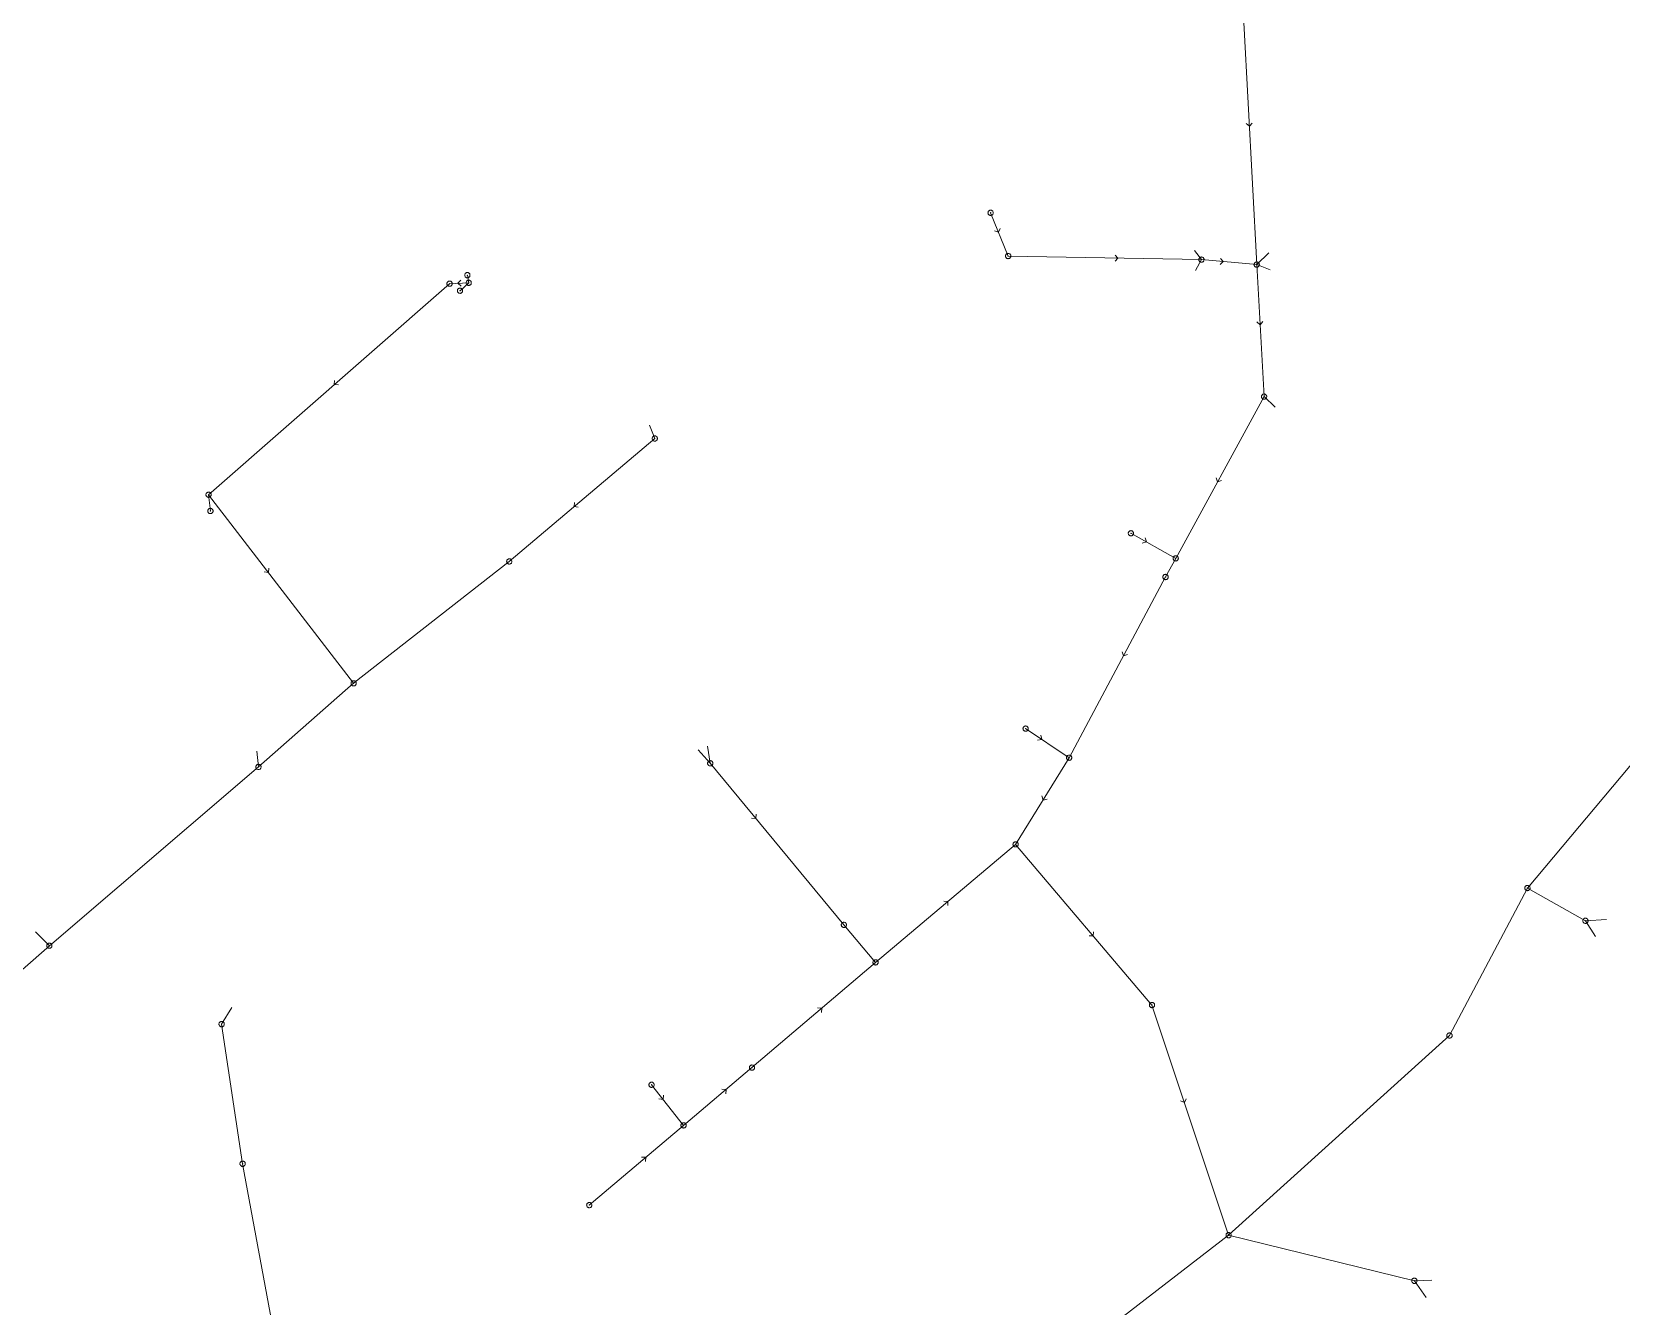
# Model space of a CAD drawing. Header units: metres. Extents: x 25504150 to 25508618, y 6694193 to 6702753.
# Drawn here: x 25504740.4 to 25505018.9, y 6696101.4 to 6696324.8 of the extents above; entities that cross this region are included whole.
import ezdxf

# ---------------------------------------------------------------- set-up
doc = ezdxf.new("R2010")
doc.units = ezdxf.units.M
for name, pattern in [('Sewer_node', [0]), ('Viemariputket', [0]), ('Viemarivarusteet', [0])]:
    doc.linetypes.add(name, pattern=pattern)
for name, color, linetype, lineweight in [('Sewer_node', 7, 'Sewer_node', 0), ('Viemariputket', 7, 'Viemariputket', 0), ('Viemarivarusteet', 7, 'Viemarivarusteet', 0)]:
    doc.layers.add(name, color=color, linetype=linetype, lineweight=lineweight)

msp = doc.modelspace()

# ---------------------------------------------------------------- linework, layer by layer
at = {"layer": 'Sewer_node', "color": 46, "linetype": 'Continuous', "true_color": 0x7f5f00, "flags": 128}
for points in [[(25504953.19, 6696308.74), (25504953.76, 6696308.25), (25504954.25, 6696308.81)], [(25504909.1, 6696289.92), (25504909.8, 6696289.65), (25504910.07, 6696290.34)], [(25504930.22, 6696284.6), (25504930.74, 6696285.14), (25504930.22, 6696285.66)], [(25504948.63, 6696284.03), (25504949.19, 6696284.52), (25504948.71, 6696285.08)], [(25504815.55, 6696281.29), (25504815.06, 6696280.72), (25504815.61, 6696280.23)], [(25504955.07, 6696273.94), (25504955.64, 6696273.45), (25504956.13, 6696274.01)], [(25504793.4, 6696263.7), (25504793.37, 6696262.95), (25504794.11, 6696262.91)], [(25504947.96, 6696246.63), (25504948.19, 6696245.91), (25504948.89, 6696246.13)], [(25504835.47, 6696242.3), (25504835.41, 6696241.56), (25504836.15, 6696241.49)], [(25504934.99, 6696235.16), (25504935.71, 6696235.38), (25504935.49, 6696236.09)], [(25504781.08, 6696230.11), (25504781.83, 6696230.04), (25504781.91, 6696230.77)], [(25504931.47, 6696216.12), (25504931.71, 6696215.41), (25504932.41, 6696215.64)], [(25504916.64, 6696200.6), (25504917.38, 6696200.77), (25504917.22, 6696201.49)], [(25504917.41, 6696190.86), (25504917.6, 6696190.13), (25504918.32, 6696190.31)], [(25504866.52, 6696186.96), (25504867.27, 6696186.9), (25504867.33, 6696187.64)], [(25504900.89, 6696171.62), (25504900.93, 6696172.37), (25504900.19, 6696172.42)], [(25504925.67, 6696166.35), (25504926.41, 6696166.31), (25504926.46, 6696167.05)], [(25504878.79, 6696152.91), (25504878.83, 6696153.65), (25504878.09, 6696153.7)], [(25504850.25, 6696137.73), (25504851, 6696137.66), (25504851.08, 6696138.4)], [(25504862.01, 6696138.65), (25504862.05, 6696139.4), (25504861.31, 6696139.45)], [(25504941.71, 6696137.42), (25504942.39, 6696137.1), (25504942.71, 6696137.77)], [(25504847.94, 6696126.75), (25504847.98, 6696127.5), (25504847.24, 6696127.55)]]:
    msp.add_lwpolyline(points, dxfattribs=at)
for points, elevation in [([(25504908.87, 6696293.07), (25504908.86, 6696293.14), (25504908.85, 6696293.21), (25504908.82, 6696293.28), (25504908.78, 6696293.34), (25504908.74, 6696293.4), (25504908.68, 6696293.44), (25504908.62, 6696293.48), (25504908.55, 6696293.51), (25504908.48, 6696293.52), (25504908.41, 6696293.53), (25504908.34, 6696293.52), (25504908.27, 6696293.51), (25504908.2, 6696293.48), (25504908.14, 6696293.44), (25504908.08, 6696293.4), (25504908.04, 6696293.34), (25504908, 6696293.28), (25504907.97, 6696293.21), (25504907.96, 6696293.14), (25504907.95, 6696293.07), (25504907.96, 6696293), (25504907.97, 6696292.93), (25504908, 6696292.86), (25504908.04, 6696292.8), (25504908.08, 6696292.74), (25504908.14, 6696292.7), (25504908.2, 6696292.66), (25504908.27, 6696292.63), (25504908.34, 6696292.62), (25504908.41, 6696292.61), (25504908.48, 6696292.62), (25504908.55, 6696292.63), (25504908.62, 6696292.66), (25504908.68, 6696292.7), (25504908.74, 6696292.74), (25504908.78, 6696292.8), (25504908.82, 6696292.86), (25504908.85, 6696292.93), (25504908.86, 6696293)], 43.43), ([(25504945.83, 6696284.87), (25504945.82, 6696284.94), (25504945.81, 6696285.01), (25504945.78, 6696285.08), (25504945.74, 6696285.14), (25504945.7, 6696285.2), (25504945.64, 6696285.24), (25504945.58, 6696285.28), (25504945.51, 6696285.31), (25504945.44, 6696285.32), (25504945.37, 6696285.33), (25504945.3, 6696285.32), (25504945.23, 6696285.31), (25504945.16, 6696285.28), (25504945.1, 6696285.24), (25504945.04, 6696285.2), (25504945, 6696285.14), (25504944.96, 6696285.08), (25504944.93, 6696285.01), (25504944.92, 6696284.94), (25504944.91, 6696284.87), (25504944.92, 6696284.8), (25504944.93, 6696284.73), (25504944.96, 6696284.66), (25504945, 6696284.6), (25504945.04, 6696284.54), (25504945.1, 6696284.5), (25504945.16, 6696284.46), (25504945.23, 6696284.43), (25504945.3, 6696284.42), (25504945.37, 6696284.41), (25504945.44, 6696284.42), (25504945.51, 6696284.43), (25504945.58, 6696284.46), (25504945.64, 6696284.5), (25504945.7, 6696284.54), (25504945.74, 6696284.6), (25504945.78, 6696284.66), (25504945.81, 6696284.73), (25504945.82, 6696284.8)], 39.41), ([(25504817.17, 6696282.14), (25504817.16, 6696282.21), (25504817.15, 6696282.28), (25504817.12, 6696282.35), (25504817.08, 6696282.41), (25504817.04, 6696282.47), (25504816.98, 6696282.51), (25504816.92, 6696282.55), (25504816.85, 6696282.58), (25504816.78, 6696282.59), (25504816.71, 6696282.6), (25504816.64, 6696282.59), (25504816.57, 6696282.58), (25504816.5, 6696282.55), (25504816.44, 6696282.51), (25504816.38, 6696282.47), (25504816.34, 6696282.41), (25504816.3, 6696282.35), (25504816.27, 6696282.28), (25504816.26, 6696282.21), (25504816.25, 6696282.14), (25504816.26, 6696282.07), (25504816.27, 6696282), (25504816.3, 6696281.93), (25504816.34, 6696281.87), (25504816.38, 6696281.81), (25504816.44, 6696281.77), (25504816.5, 6696281.73), (25504816.57, 6696281.7), (25504816.64, 6696281.69), (25504816.71, 6696281.68), (25504816.78, 6696281.69), (25504816.85, 6696281.7), (25504816.92, 6696281.73), (25504816.98, 6696281.77), (25504817.04, 6696281.81), (25504817.08, 6696281.87), (25504817.12, 6696281.93), (25504817.15, 6696282), (25504817.16, 6696282.07)], 49.12), ([(25504955.52, 6696284), (25504955.51, 6696284.07), (25504955.5, 6696284.14), (25504955.47, 6696284.21), (25504955.43, 6696284.27), (25504955.39, 6696284.33), (25504955.33, 6696284.37), (25504955.27, 6696284.41), (25504955.2, 6696284.44), (25504955.13, 6696284.45), (25504955.06, 6696284.46), (25504954.99, 6696284.45), (25504954.92, 6696284.44), (25504954.85, 6696284.41), (25504954.79, 6696284.37), (25504954.73, 6696284.33), (25504954.69, 6696284.27), (25504954.65, 6696284.21), (25504954.62, 6696284.14), (25504954.61, 6696284.07), (25504954.6, 6696284), (25504954.61, 6696283.93), (25504954.62, 6696283.86), (25504954.65, 6696283.79), (25504954.69, 6696283.73), (25504954.73, 6696283.67), (25504954.79, 6696283.63), (25504954.85, 6696283.59), (25504954.92, 6696283.56), (25504954.99, 6696283.55), (25504955.06, 6696283.54), (25504955.13, 6696283.55), (25504955.2, 6696283.56), (25504955.27, 6696283.59), (25504955.33, 6696283.63), (25504955.39, 6696283.67), (25504955.43, 6696283.73), (25504955.47, 6696283.79), (25504955.5, 6696283.86), (25504955.51, 6696283.93)], 39.25), ([(25504814.05, 6696280.65), (25504814.04, 6696280.72), (25504814.03, 6696280.79), (25504814, 6696280.86), (25504813.96, 6696280.92), (25504813.92, 6696280.98), (25504813.86, 6696281.02), (25504813.8, 6696281.06), (25504813.73, 6696281.09), (25504813.66, 6696281.1), (25504813.59, 6696281.11), (25504813.52, 6696281.1), (25504813.45, 6696281.09), (25504813.38, 6696281.06), (25504813.32, 6696281.02), (25504813.26, 6696280.98), (25504813.22, 6696280.92), (25504813.18, 6696280.86), (25504813.15, 6696280.79), (25504813.14, 6696280.72), (25504813.13, 6696280.65), (25504813.14, 6696280.58), (25504813.15, 6696280.51), (25504813.18, 6696280.44), (25504813.22, 6696280.38), (25504813.26, 6696280.32), (25504813.32, 6696280.28), (25504813.38, 6696280.24), (25504813.45, 6696280.21), (25504813.52, 6696280.2), (25504813.59, 6696280.19), (25504813.66, 6696280.2), (25504813.73, 6696280.21), (25504813.8, 6696280.24), (25504813.86, 6696280.28), (25504813.92, 6696280.32), (25504813.96, 6696280.38), (25504814, 6696280.44), (25504814.03, 6696280.51), (25504814.04, 6696280.58)], 49.19), ([(25504815.88, 6696279.41), (25504815.87, 6696279.48), (25504815.86, 6696279.55), (25504815.83, 6696279.62), (25504815.79, 6696279.68), (25504815.75, 6696279.74), (25504815.69, 6696279.78), (25504815.63, 6696279.82), (25504815.56, 6696279.85), (25504815.49, 6696279.86), (25504815.42, 6696279.87), (25504815.35, 6696279.86), (25504815.28, 6696279.85), (25504815.21, 6696279.82), (25504815.15, 6696279.78), (25504815.09, 6696279.74), (25504815.05, 6696279.68), (25504815.01, 6696279.62), (25504814.98, 6696279.55), (25504814.97, 6696279.48), (25504814.96, 6696279.41), (25504814.97, 6696279.34), (25504814.98, 6696279.27), (25504815.01, 6696279.2), (25504815.05, 6696279.14), (25504815.09, 6696279.08), (25504815.15, 6696279.04), (25504815.21, 6696279), (25504815.28, 6696278.97), (25504815.35, 6696278.96), (25504815.42, 6696278.95), (25504815.49, 6696278.96), (25504815.56, 6696278.97), (25504815.63, 6696279), (25504815.69, 6696279.04), (25504815.75, 6696279.08), (25504815.79, 6696279.14), (25504815.83, 6696279.2), (25504815.86, 6696279.27), (25504815.87, 6696279.34)], 49.22), ([(25504817.4, 6696280.8), (25504817.39, 6696280.87), (25504817.38, 6696280.94), (25504817.35, 6696281.01), (25504817.31, 6696281.07), (25504817.27, 6696281.13), (25504817.21, 6696281.17), (25504817.15, 6696281.21), (25504817.08, 6696281.24), (25504817.01, 6696281.25), (25504816.94, 6696281.26), (25504816.87, 6696281.25), (25504816.8, 6696281.24), (25504816.73, 6696281.21), (25504816.67, 6696281.17), (25504816.61, 6696281.13), (25504816.57, 6696281.07), (25504816.53, 6696281.01), (25504816.5, 6696280.94), (25504816.49, 6696280.87), (25504816.48, 6696280.8), (25504816.49, 6696280.73), (25504816.5, 6696280.66), (25504816.53, 6696280.59), (25504816.57, 6696280.53), (25504816.61, 6696280.47), (25504816.67, 6696280.43), (25504816.73, 6696280.39), (25504816.8, 6696280.36), (25504816.87, 6696280.35), (25504816.94, 6696280.34), (25504817.01, 6696280.35), (25504817.08, 6696280.36), (25504817.15, 6696280.39), (25504817.21, 6696280.43), (25504817.27, 6696280.47), (25504817.31, 6696280.53), (25504817.35, 6696280.59), (25504817.38, 6696280.66), (25504817.39, 6696280.73)], 49.06), ([(25504956.81, 6696260.86), (25504956.8, 6696260.93), (25504956.79, 6696261), (25504956.76, 6696261.07), (25504956.72, 6696261.13), (25504956.68, 6696261.19), (25504956.62, 6696261.23), (25504956.56, 6696261.27), (25504956.49, 6696261.3), (25504956.42, 6696261.31), (25504956.35, 6696261.32), (25504956.28, 6696261.31), (25504956.21, 6696261.3), (25504956.14, 6696261.27), (25504956.08, 6696261.23), (25504956.02, 6696261.19), (25504955.98, 6696261.13), (25504955.94, 6696261.07), (25504955.91, 6696261), (25504955.9, 6696260.93), (25504955.89, 6696260.86), (25504955.9, 6696260.79), (25504955.91, 6696260.72), (25504955.94, 6696260.65), (25504955.98, 6696260.59), (25504956.02, 6696260.53), (25504956.08, 6696260.49), (25504956.14, 6696260.45), (25504956.21, 6696260.42), (25504956.28, 6696260.41), (25504956.35, 6696260.4), (25504956.42, 6696260.41), (25504956.49, 6696260.42), (25504956.56, 6696260.45), (25504956.62, 6696260.49), (25504956.68, 6696260.53), (25504956.72, 6696260.59), (25504956.76, 6696260.65), (25504956.79, 6696260.72), (25504956.8, 6696260.79)], 39.26), ([(25504850.02, 6696253.51), (25504850.01, 6696253.58), (25504850, 6696253.65), (25504849.97, 6696253.72), (25504849.93, 6696253.78), (25504849.89, 6696253.84), (25504849.83, 6696253.88), (25504849.77, 6696253.92), (25504849.7, 6696253.95), (25504849.63, 6696253.96), (25504849.56, 6696253.97), (25504849.49, 6696253.96), (25504849.42, 6696253.95), (25504849.35, 6696253.92), (25504849.29, 6696253.88), (25504849.23, 6696253.84), (25504849.19, 6696253.78), (25504849.15, 6696253.72), (25504849.12, 6696253.65), (25504849.11, 6696253.58), (25504849.1, 6696253.51), (25504849.11, 6696253.44), (25504849.12, 6696253.37), (25504849.15, 6696253.3), (25504849.19, 6696253.24), (25504849.23, 6696253.18), (25504849.29, 6696253.14), (25504849.35, 6696253.1), (25504849.42, 6696253.07), (25504849.49, 6696253.06), (25504849.56, 6696253.05), (25504849.63, 6696253.06), (25504849.7, 6696253.07), (25504849.77, 6696253.1), (25504849.83, 6696253.14), (25504849.89, 6696253.18), (25504849.93, 6696253.24), (25504849.97, 6696253.3), (25504850, 6696253.37), (25504850.01, 6696253.44)], 46.48), ([(25504771.81, 6696243.65), (25504771.8, 6696243.72), (25504771.79, 6696243.79), (25504771.76, 6696243.86), (25504771.72, 6696243.92), (25504771.68, 6696243.98), (25504771.62, 6696244.02), (25504771.56, 6696244.06), (25504771.49, 6696244.09), (25504771.42, 6696244.1), (25504771.35, 6696244.11), (25504771.28, 6696244.1), (25504771.21, 6696244.09), (25504771.14, 6696244.06), (25504771.08, 6696244.02), (25504771.02, 6696243.98), (25504770.98, 6696243.92), (25504770.94, 6696243.86), (25504770.91, 6696243.79), (25504770.9, 6696243.72), (25504770.89, 6696243.65), (25504770.9, 6696243.58), (25504770.91, 6696243.51), (25504770.94, 6696243.44), (25504770.98, 6696243.38), (25504771.02, 6696243.32), (25504771.08, 6696243.28), (25504771.14, 6696243.24), (25504771.21, 6696243.21), (25504771.28, 6696243.2), (25504771.35, 6696243.19), (25504771.42, 6696243.2), (25504771.49, 6696243.21), (25504771.56, 6696243.24), (25504771.62, 6696243.28), (25504771.68, 6696243.32), (25504771.72, 6696243.38), (25504771.76, 6696243.44), (25504771.79, 6696243.51), (25504771.8, 6696243.58)], 48.03), ([(25504772.14, 6696240.8), (25504772.13, 6696240.87), (25504772.12, 6696240.94), (25504772.09, 6696241.01), (25504772.05, 6696241.07), (25504772.01, 6696241.13), (25504771.95, 6696241.17), (25504771.89, 6696241.21), (25504771.82, 6696241.24), (25504771.75, 6696241.25), (25504771.68, 6696241.26), (25504771.61, 6696241.25), (25504771.54, 6696241.24), (25504771.47, 6696241.21), (25504771.41, 6696241.17), (25504771.35, 6696241.13), (25504771.31, 6696241.07), (25504771.27, 6696241.01), (25504771.24, 6696240.94), (25504771.23, 6696240.87), (25504771.22, 6696240.8), (25504771.23, 6696240.73), (25504771.24, 6696240.66), (25504771.27, 6696240.59), (25504771.31, 6696240.53), (25504771.35, 6696240.47), (25504771.41, 6696240.43), (25504771.47, 6696240.39), (25504771.54, 6696240.36), (25504771.61, 6696240.35), (25504771.68, 6696240.34), (25504771.75, 6696240.35), (25504771.82, 6696240.36), (25504771.89, 6696240.39), (25504771.95, 6696240.43), (25504772.01, 6696240.47), (25504772.05, 6696240.53), (25504772.09, 6696240.59), (25504772.12, 6696240.66), (25504772.13, 6696240.73)], 48.06), ([(25504933.46, 6696236.9), (25504933.45, 6696236.97), (25504933.44, 6696237.04), (25504933.41, 6696237.11), (25504933.37, 6696237.17), (25504933.33, 6696237.23), (25504933.27, 6696237.27), (25504933.21, 6696237.31), (25504933.14, 6696237.34), (25504933.07, 6696237.35), (25504933, 6696237.36), (25504932.93, 6696237.35), (25504932.86, 6696237.34), (25504932.79, 6696237.31), (25504932.73, 6696237.27), (25504932.67, 6696237.23), (25504932.63, 6696237.17), (25504932.59, 6696237.11), (25504932.56, 6696237.04), (25504932.55, 6696236.97), (25504932.54, 6696236.9), (25504932.55, 6696236.83), (25504932.56, 6696236.76), (25504932.59, 6696236.69), (25504932.63, 6696236.63), (25504932.67, 6696236.57), (25504932.73, 6696236.53), (25504932.79, 6696236.49), (25504932.86, 6696236.46), (25504932.93, 6696236.45), (25504933, 6696236.44), (25504933.07, 6696236.45), (25504933.14, 6696236.46), (25504933.21, 6696236.49), (25504933.27, 6696236.53), (25504933.33, 6696236.57), (25504933.37, 6696236.63), (25504933.41, 6696236.69), (25504933.44, 6696236.76), (25504933.45, 6696236.83)], 39.22), ([(25504824.51, 6696231.95), (25504824.5, 6696232.02), (25504824.49, 6696232.09), (25504824.46, 6696232.16), (25504824.42, 6696232.22), (25504824.38, 6696232.28), (25504824.32, 6696232.32), (25504824.26, 6696232.36), (25504824.19, 6696232.39), (25504824.12, 6696232.4), (25504824.05, 6696232.41), (25504823.98, 6696232.4), (25504823.91, 6696232.39), (25504823.84, 6696232.36), (25504823.78, 6696232.32), (25504823.72, 6696232.28), (25504823.68, 6696232.22), (25504823.64, 6696232.16), (25504823.61, 6696232.09), (25504823.6, 6696232.02), (25504823.59, 6696231.95), (25504823.6, 6696231.88), (25504823.61, 6696231.81), (25504823.64, 6696231.74), (25504823.68, 6696231.68), (25504823.72, 6696231.62), (25504823.78, 6696231.58), (25504823.84, 6696231.54), (25504823.91, 6696231.51), (25504823.98, 6696231.5), (25504824.05, 6696231.49), (25504824.12, 6696231.5), (25504824.19, 6696231.51), (25504824.26, 6696231.54), (25504824.32, 6696231.58), (25504824.38, 6696231.62), (25504824.42, 6696231.68), (25504824.46, 6696231.74), (25504824.49, 6696231.81), (25504824.5, 6696231.88)], 46.5), ([(25504939.54, 6696229.23), (25504939.53, 6696229.3), (25504939.52, 6696229.38), (25504939.49, 6696229.44), (25504939.45, 6696229.51), (25504939.4, 6696229.56), (25504939.35, 6696229.61), (25504939.28, 6696229.65), (25504939.22, 6696229.68), (25504939.14, 6696229.69), (25504939.07, 6696229.7), (25504939, 6696229.69), (25504938.92, 6696229.68), (25504938.86, 6696229.65), (25504938.79, 6696229.61), (25504938.74, 6696229.56), (25504938.69, 6696229.51), (25504938.65, 6696229.44), (25504938.62, 6696229.38), (25504938.61, 6696229.3), (25504938.6, 6696229.23), (25504938.61, 6696229.16), (25504938.62, 6696229.08), (25504938.65, 6696229.02), (25504938.69, 6696228.95), (25504938.74, 6696228.9), (25504938.79, 6696228.85), (25504938.86, 6696228.81), (25504938.92, 6696228.78), (25504939, 6696228.77), (25504939.07, 6696228.76), (25504939.14, 6696228.77), (25504939.22, 6696228.78), (25504939.28, 6696228.81), (25504939.35, 6696228.85), (25504939.4, 6696228.9), (25504939.45, 6696228.95), (25504939.49, 6696229.02), (25504939.52, 6696229.08), (25504939.53, 6696229.16)], 38.93), ([(25504797.24, 6696210.59), (25504797.23, 6696210.66), (25504797.22, 6696210.73), (25504797.19, 6696210.8), (25504797.15, 6696210.86), (25504797.11, 6696210.92), (25504797.05, 6696210.96), (25504796.99, 6696211), (25504796.92, 6696211.03), (25504796.85, 6696211.04), (25504796.78, 6696211.05), (25504796.71, 6696211.04), (25504796.64, 6696211.03), (25504796.57, 6696211), (25504796.51, 6696210.96), (25504796.45, 6696210.92), (25504796.41, 6696210.86), (25504796.37, 6696210.8), (25504796.34, 6696210.73), (25504796.33, 6696210.66), (25504796.32, 6696210.59), (25504796.33, 6696210.52), (25504796.34, 6696210.45), (25504796.37, 6696210.38), (25504796.41, 6696210.32), (25504796.45, 6696210.26), (25504796.51, 6696210.22), (25504796.57, 6696210.18), (25504796.64, 6696210.15), (25504796.71, 6696210.14), (25504796.78, 6696210.13), (25504796.85, 6696210.14), (25504796.92, 6696210.15), (25504796.99, 6696210.18), (25504797.05, 6696210.22), (25504797.11, 6696210.26), (25504797.15, 6696210.32), (25504797.19, 6696210.38), (25504797.22, 6696210.45), (25504797.23, 6696210.52)], 46.34), ([(25504915.01, 6696202.66), (25504915, 6696202.73), (25504914.99, 6696202.8), (25504914.96, 6696202.87), (25504914.92, 6696202.93), (25504914.88, 6696202.99), (25504914.82, 6696203.03), (25504914.76, 6696203.07), (25504914.69, 6696203.1), (25504914.62, 6696203.11), (25504914.55, 6696203.12), (25504914.48, 6696203.11), (25504914.41, 6696203.1), (25504914.34, 6696203.07), (25504914.28, 6696203.03), (25504914.22, 6696202.99), (25504914.18, 6696202.93), (25504914.14, 6696202.87), (25504914.11, 6696202.8), (25504914.1, 6696202.73), (25504914.09, 6696202.66), (25504914.1, 6696202.59), (25504914.11, 6696202.52), (25504914.14, 6696202.45), (25504914.18, 6696202.39), (25504914.22, 6696202.33), (25504914.28, 6696202.29), (25504914.34, 6696202.25), (25504914.41, 6696202.22), (25504914.48, 6696202.21), (25504914.55, 6696202.2), (25504914.62, 6696202.21), (25504914.69, 6696202.22), (25504914.76, 6696202.25), (25504914.82, 6696202.29), (25504914.88, 6696202.33), (25504914.92, 6696202.39), (25504914.96, 6696202.45), (25504914.99, 6696202.52), (25504915, 6696202.59)], 39.33), ([(25504780.56, 6696195.94), (25504780.55, 6696196.01), (25504780.54, 6696196.08), (25504780.51, 6696196.15), (25504780.47, 6696196.21), (25504780.43, 6696196.27), (25504780.37, 6696196.31), (25504780.31, 6696196.35), (25504780.24, 6696196.38), (25504780.17, 6696196.39), (25504780.1, 6696196.4), (25504780.03, 6696196.39), (25504779.96, 6696196.38), (25504779.89, 6696196.35), (25504779.83, 6696196.31), (25504779.77, 6696196.27), (25504779.73, 6696196.21), (25504779.69, 6696196.15), (25504779.66, 6696196.08), (25504779.65, 6696196.01), (25504779.64, 6696195.94), (25504779.65, 6696195.87), (25504779.66, 6696195.8), (25504779.69, 6696195.73), (25504779.73, 6696195.67), (25504779.77, 6696195.61), (25504779.83, 6696195.57), (25504779.89, 6696195.53), (25504779.96, 6696195.5), (25504780.03, 6696195.49), (25504780.1, 6696195.48), (25504780.17, 6696195.49), (25504780.24, 6696195.5), (25504780.31, 6696195.53), (25504780.37, 6696195.57), (25504780.43, 6696195.61), (25504780.47, 6696195.67), (25504780.51, 6696195.73), (25504780.54, 6696195.8), (25504780.55, 6696195.87)], 45.93), ([(25504859.75, 6696196.57), (25504859.74, 6696196.64), (25504859.73, 6696196.72), (25504859.7, 6696196.78), (25504859.66, 6696196.85), (25504859.61, 6696196.9), (25504859.56, 6696196.95), (25504859.49, 6696196.99), (25504859.43, 6696197.02), (25504859.35, 6696197.03), (25504859.28, 6696197.04), (25504859.21, 6696197.03), (25504859.13, 6696197.02), (25504859.07, 6696196.99), (25504859, 6696196.95), (25504858.95, 6696196.9), (25504858.9, 6696196.85), (25504858.86, 6696196.78), (25504858.83, 6696196.72), (25504858.82, 6696196.64), (25504858.81, 6696196.57), (25504858.82, 6696196.5), (25504858.83, 6696196.42), (25504858.86, 6696196.36), (25504858.9, 6696196.29), (25504858.95, 6696196.24), (25504859, 6696196.19), (25504859.07, 6696196.15), (25504859.13, 6696196.12), (25504859.21, 6696196.11), (25504859.28, 6696196.1), (25504859.35, 6696196.11), (25504859.43, 6696196.12), (25504859.49, 6696196.15), (25504859.56, 6696196.19), (25504859.61, 6696196.24), (25504859.66, 6696196.29), (25504859.7, 6696196.36), (25504859.73, 6696196.42), (25504859.74, 6696196.5)], 41.83), ([(25504922.64, 6696197.55), (25504922.63, 6696197.62), (25504922.62, 6696197.69), (25504922.59, 6696197.76), (25504922.55, 6696197.82), (25504922.51, 6696197.88), (25504922.45, 6696197.92), (25504922.39, 6696197.96), (25504922.32, 6696197.99), (25504922.25, 6696198), (25504922.18, 6696198.01), (25504922.11, 6696198), (25504922.04, 6696197.99), (25504921.97, 6696197.96), (25504921.91, 6696197.92), (25504921.85, 6696197.88), (25504921.81, 6696197.82), (25504921.77, 6696197.76), (25504921.74, 6696197.69), (25504921.73, 6696197.62), (25504921.72, 6696197.55), (25504921.73, 6696197.48), (25504921.74, 6696197.41), (25504921.77, 6696197.34), (25504921.81, 6696197.28), (25504921.85, 6696197.22), (25504921.91, 6696197.18), (25504921.97, 6696197.14), (25504922.04, 6696197.11), (25504922.11, 6696197.1), (25504922.18, 6696197.09), (25504922.25, 6696197.1), (25504922.32, 6696197.11), (25504922.39, 6696197.14), (25504922.45, 6696197.18), (25504922.51, 6696197.22), (25504922.55, 6696197.28), (25504922.59, 6696197.34), (25504922.62, 6696197.41), (25504922.63, 6696197.48)], 39.09), ([(25504913.25, 6696182.36), (25504913.24, 6696182.43), (25504913.23, 6696182.5), (25504913.2, 6696182.57), (25504913.16, 6696182.63), (25504913.12, 6696182.69), (25504913.06, 6696182.73), (25504913, 6696182.77), (25504912.93, 6696182.8), (25504912.86, 6696182.81), (25504912.79, 6696182.82), (25504912.72, 6696182.81), (25504912.65, 6696182.8), (25504912.58, 6696182.77), (25504912.52, 6696182.73), (25504912.46, 6696182.69), (25504912.42, 6696182.63), (25504912.38, 6696182.57), (25504912.35, 6696182.5), (25504912.34, 6696182.43), (25504912.33, 6696182.36), (25504912.34, 6696182.29), (25504912.35, 6696182.22), (25504912.38, 6696182.15), (25504912.42, 6696182.09), (25504912.46, 6696182.03), (25504912.52, 6696181.99), (25504912.58, 6696181.95), (25504912.65, 6696181.92), (25504912.72, 6696181.91), (25504912.79, 6696181.9), (25504912.86, 6696181.91), (25504912.93, 6696181.92), (25504913, 6696181.95), (25504913.06, 6696181.99), (25504913.12, 6696182.03), (25504913.16, 6696182.09), (25504913.2, 6696182.15), (25504913.23, 6696182.22), (25504913.24, 6696182.29)], 38.96), ([(25505002.96, 6696174.7), (25505002.95, 6696174.77), (25505002.94, 6696174.84), (25505002.91, 6696174.91), (25505002.87, 6696174.97), (25505002.83, 6696175.03), (25505002.77, 6696175.07), (25505002.71, 6696175.11), (25505002.64, 6696175.14), (25505002.57, 6696175.15), (25505002.5, 6696175.16), (25505002.43, 6696175.15), (25505002.36, 6696175.14), (25505002.29, 6696175.11), (25505002.23, 6696175.07), (25505002.17, 6696175.03), (25505002.13, 6696174.97), (25505002.09, 6696174.91), (25505002.06, 6696174.84), (25505002.05, 6696174.77), (25505002.04, 6696174.7), (25505002.05, 6696174.63), (25505002.06, 6696174.56), (25505002.09, 6696174.49), (25505002.13, 6696174.43), (25505002.17, 6696174.37), (25505002.23, 6696174.33), (25505002.29, 6696174.29), (25505002.36, 6696174.26), (25505002.43, 6696174.25), (25505002.5, 6696174.24), (25505002.57, 6696174.25), (25505002.64, 6696174.26), (25505002.71, 6696174.29), (25505002.77, 6696174.33), (25505002.83, 6696174.37), (25505002.87, 6696174.43), (25505002.91, 6696174.49), (25505002.94, 6696174.56), (25505002.95, 6696174.63)], 38.53), ([(25504883.16, 6696168.25), (25504883.15, 6696168.32), (25504883.14, 6696168.39), (25504883.11, 6696168.46), (25504883.07, 6696168.52), (25504883.03, 6696168.58), (25504882.97, 6696168.62), (25504882.91, 6696168.66), (25504882.84, 6696168.69), (25504882.77, 6696168.7), (25504882.7, 6696168.71), (25504882.63, 6696168.7), (25504882.56, 6696168.69), (25504882.49, 6696168.66), (25504882.43, 6696168.62), (25504882.37, 6696168.58), (25504882.33, 6696168.52), (25504882.29, 6696168.46), (25504882.26, 6696168.39), (25504882.25, 6696168.32), (25504882.24, 6696168.25), (25504882.25, 6696168.18), (25504882.26, 6696168.11), (25504882.29, 6696168.04), (25504882.33, 6696167.98), (25504882.37, 6696167.92), (25504882.43, 6696167.88), (25504882.49, 6696167.84), (25504882.56, 6696167.81), (25504882.63, 6696167.8), (25504882.7, 6696167.79), (25504882.77, 6696167.8), (25504882.84, 6696167.81), (25504882.91, 6696167.84), (25504882.97, 6696167.88), (25504883.03, 6696167.92), (25504883.07, 6696167.98), (25504883.11, 6696168.04), (25504883.14, 6696168.11), (25504883.15, 6696168.18)], 39.23), ([(25505013.13, 6696168.96), (25505013.12, 6696169.03), (25505013.11, 6696169.1), (25505013.08, 6696169.17), (25505013.04, 6696169.23), (25505013, 6696169.29), (25505012.94, 6696169.33), (25505012.88, 6696169.37), (25505012.81, 6696169.4), (25505012.74, 6696169.41), (25505012.67, 6696169.42), (25505012.6, 6696169.41), (25505012.53, 6696169.4), (25505012.46, 6696169.37), (25505012.4, 6696169.33), (25505012.34, 6696169.29), (25505012.3, 6696169.23), (25505012.26, 6696169.17), (25505012.23, 6696169.1), (25505012.22, 6696169.03), (25505012.21, 6696168.96), (25505012.22, 6696168.89), (25505012.23, 6696168.82), (25505012.26, 6696168.75), (25505012.3, 6696168.69), (25505012.34, 6696168.63), (25505012.4, 6696168.59), (25505012.46, 6696168.55), (25505012.53, 6696168.52), (25505012.6, 6696168.51), (25505012.67, 6696168.5), (25505012.74, 6696168.51), (25505012.81, 6696168.52), (25505012.88, 6696168.55), (25505012.94, 6696168.59), (25505013, 6696168.63), (25505013.04, 6696168.69), (25505013.08, 6696168.75), (25505013.11, 6696168.82), (25505013.12, 6696168.89)], 39.09), ([(25504743.91, 6696164.6), (25504743.9, 6696164.67), (25504743.89, 6696164.74), (25504743.86, 6696164.81), (25504743.82, 6696164.87), (25504743.78, 6696164.93), (25504743.72, 6696164.97), (25504743.66, 6696165.01), (25504743.59, 6696165.04), (25504743.52, 6696165.05), (25504743.45, 6696165.06), (25504743.38, 6696165.05), (25504743.31, 6696165.04), (25504743.24, 6696165.01), (25504743.18, 6696164.97), (25504743.12, 6696164.93), (25504743.08, 6696164.87), (25504743.04, 6696164.81), (25504743.01, 6696164.74), (25504743, 6696164.67), (25504742.99, 6696164.6), (25504743, 6696164.53), (25504743.01, 6696164.46), (25504743.04, 6696164.39), (25504743.08, 6696164.33), (25504743.12, 6696164.27), (25504743.18, 6696164.23), (25504743.24, 6696164.19), (25504743.31, 6696164.16), (25504743.38, 6696164.15), (25504743.45, 6696164.14), (25504743.52, 6696164.15), (25504743.59, 6696164.16), (25504743.66, 6696164.19), (25504743.72, 6696164.23), (25504743.78, 6696164.27), (25504743.82, 6696164.33), (25504743.86, 6696164.39), (25504743.89, 6696164.46), (25504743.9, 6696164.53)], 43.19), ([(25504888.71, 6696161.67), (25504888.7, 6696161.74), (25504888.69, 6696161.81), (25504888.66, 6696161.88), (25504888.62, 6696161.94), (25504888.58, 6696162), (25504888.52, 6696162.04), (25504888.46, 6696162.08), (25504888.39, 6696162.11), (25504888.32, 6696162.12), (25504888.25, 6696162.13), (25504888.18, 6696162.12), (25504888.11, 6696162.11), (25504888.04, 6696162.08), (25504887.98, 6696162.04), (25504887.92, 6696162), (25504887.88, 6696161.94), (25504887.84, 6696161.88), (25504887.81, 6696161.81), (25504887.8, 6696161.74), (25504887.79, 6696161.67), (25504887.8, 6696161.6), (25504887.81, 6696161.53), (25504887.84, 6696161.46), (25504887.88, 6696161.4), (25504887.92, 6696161.34), (25504887.98, 6696161.3), (25504888.04, 6696161.26), (25504888.11, 6696161.23), (25504888.18, 6696161.22), (25504888.25, 6696161.21), (25504888.32, 6696161.22), (25504888.39, 6696161.23), (25504888.46, 6696161.26), (25504888.52, 6696161.3), (25504888.58, 6696161.34), (25504888.62, 6696161.4), (25504888.66, 6696161.46), (25504888.69, 6696161.53), (25504888.7, 6696161.6)], 38.9), ([(25504937.16, 6696154.19), (25504937.15, 6696154.26), (25504937.14, 6696154.33), (25504937.11, 6696154.4), (25504937.07, 6696154.46), (25504937.03, 6696154.52), (25504936.97, 6696154.56), (25504936.91, 6696154.6), (25504936.84, 6696154.63), (25504936.77, 6696154.64), (25504936.7, 6696154.65), (25504936.63, 6696154.64), (25504936.56, 6696154.63), (25504936.49, 6696154.6), (25504936.43, 6696154.56), (25504936.37, 6696154.52), (25504936.33, 6696154.46), (25504936.29, 6696154.4), (25504936.26, 6696154.33), (25504936.25, 6696154.26), (25504936.24, 6696154.19), (25504936.25, 6696154.12), (25504936.26, 6696154.05), (25504936.29, 6696153.98), (25504936.33, 6696153.92), (25504936.37, 6696153.86), (25504936.43, 6696153.82), (25504936.49, 6696153.78), (25504936.56, 6696153.75), (25504936.63, 6696153.74), (25504936.7, 6696153.73), (25504936.77, 6696153.74), (25504936.84, 6696153.75), (25504936.91, 6696153.78), (25504936.97, 6696153.82), (25504937.03, 6696153.86), (25504937.07, 6696153.92), (25504937.11, 6696153.98), (25504937.14, 6696154.05), (25504937.15, 6696154.12)], 38.9), ([(25504774.11, 6696150.85), (25504774.1, 6696150.92), (25504774.09, 6696151), (25504774.06, 6696151.06), (25504774.02, 6696151.13), (25504773.97, 6696151.18), (25504773.92, 6696151.23), (25504773.85, 6696151.27), (25504773.79, 6696151.3), (25504773.71, 6696151.31), (25504773.64, 6696151.32), (25504773.57, 6696151.31), (25504773.49, 6696151.3), (25504773.43, 6696151.27), (25504773.36, 6696151.23), (25504773.31, 6696151.18), (25504773.26, 6696151.13), (25504773.22, 6696151.06), (25504773.19, 6696151), (25504773.18, 6696150.92), (25504773.17, 6696150.85), (25504773.18, 6696150.78), (25504773.19, 6696150.7), (25504773.22, 6696150.64), (25504773.26, 6696150.57), (25504773.31, 6696150.52), (25504773.36, 6696150.47), (25504773.43, 6696150.43), (25504773.49, 6696150.4), (25504773.57, 6696150.39), (25504773.64, 6696150.38), (25504773.71, 6696150.39), (25504773.79, 6696150.4), (25504773.85, 6696150.43), (25504773.92, 6696150.47), (25504773.97, 6696150.52), (25504774.02, 6696150.57), (25504774.06, 6696150.64), (25504774.09, 6696150.7), (25504774.1, 6696150.78)], 43.07), ([(25504989.3, 6696148.85), (25504989.29, 6696148.92), (25504989.28, 6696148.99), (25504989.25, 6696149.06), (25504989.21, 6696149.12), (25504989.17, 6696149.18), (25504989.11, 6696149.22), (25504989.05, 6696149.26), (25504988.98, 6696149.29), (25504988.91, 6696149.3), (25504988.84, 6696149.31), (25504988.77, 6696149.3), (25504988.7, 6696149.29), (25504988.63, 6696149.26), (25504988.57, 6696149.22), (25504988.51, 6696149.18), (25504988.47, 6696149.12), (25504988.43, 6696149.06), (25504988.4, 6696148.99), (25504988.39, 6696148.92), (25504988.38, 6696148.85), (25504988.39, 6696148.78), (25504988.4, 6696148.71), (25504988.43, 6696148.64), (25504988.47, 6696148.58), (25504988.51, 6696148.52), (25504988.57, 6696148.48), (25504988.63, 6696148.44), (25504988.7, 6696148.41), (25504988.77, 6696148.4), (25504988.84, 6696148.39), (25504988.91, 6696148.4), (25504988.98, 6696148.41), (25504989.05, 6696148.44), (25504989.11, 6696148.48), (25504989.17, 6696148.52), (25504989.21, 6696148.58), (25504989.25, 6696148.64), (25504989.28, 6696148.71), (25504989.29, 6696148.78)], 38.7), ([(25504867.05, 6696143.23), (25504867.04, 6696143.3), (25504867.03, 6696143.37), (25504867, 6696143.44), (25504866.96, 6696143.5), (25504866.92, 6696143.56), (25504866.86, 6696143.6), (25504866.8, 6696143.64), (25504866.73, 6696143.67), (25504866.66, 6696143.68), (25504866.59, 6696143.69), (25504866.52, 6696143.68), (25504866.45, 6696143.67), (25504866.38, 6696143.64), (25504866.32, 6696143.6), (25504866.26, 6696143.56), (25504866.22, 6696143.5), (25504866.18, 6696143.44), (25504866.15, 6696143.37), (25504866.14, 6696143.3), (25504866.13, 6696143.23), (25504866.14, 6696143.16), (25504866.15, 6696143.09), (25504866.18, 6696143.02), (25504866.22, 6696142.96), (25504866.26, 6696142.9), (25504866.32, 6696142.86), (25504866.38, 6696142.82), (25504866.45, 6696142.79), (25504866.52, 6696142.78), (25504866.59, 6696142.77), (25504866.66, 6696142.78), (25504866.73, 6696142.79), (25504866.8, 6696142.82), (25504866.86, 6696142.86), (25504866.92, 6696142.9), (25504866.96, 6696142.96), (25504867, 6696143.02), (25504867.03, 6696143.09), (25504867.04, 6696143.16)], 39.07), ([(25504849.45, 6696140.21), (25504849.44, 6696140.28), (25504849.43, 6696140.35), (25504849.4, 6696140.42), (25504849.36, 6696140.48), (25504849.32, 6696140.54), (25504849.26, 6696140.58), (25504849.2, 6696140.62), (25504849.13, 6696140.65), (25504849.06, 6696140.66), (25504848.99, 6696140.67), (25504848.92, 6696140.66), (25504848.85, 6696140.65), (25504848.78, 6696140.62), (25504848.72, 6696140.58), (25504848.66, 6696140.54), (25504848.62, 6696140.48), (25504848.58, 6696140.42), (25504848.55, 6696140.35), (25504848.54, 6696140.28), (25504848.53, 6696140.21), (25504848.54, 6696140.14), (25504848.55, 6696140.07), (25504848.58, 6696140), (25504848.62, 6696139.94), (25504848.66, 6696139.88), (25504848.72, 6696139.84), (25504848.78, 6696139.8), (25504848.85, 6696139.77), (25504848.92, 6696139.76), (25504848.99, 6696139.75), (25504849.06, 6696139.76), (25504849.13, 6696139.77), (25504849.2, 6696139.8), (25504849.26, 6696139.84), (25504849.32, 6696139.88), (25504849.36, 6696139.94), (25504849.4, 6696140), (25504849.43, 6696140.07), (25504849.44, 6696140.14)], 39.58), ([(25504777.79, 6696126.37), (25504777.78, 6696126.44), (25504777.77, 6696126.52), (25504777.74, 6696126.58), (25504777.7, 6696126.65), (25504777.65, 6696126.7), (25504777.6, 6696126.75), (25504777.53, 6696126.79), (25504777.47, 6696126.82), (25504777.39, 6696126.83), (25504777.32, 6696126.84), (25504777.25, 6696126.83), (25504777.17, 6696126.82), (25504777.11, 6696126.79), (25504777.04, 6696126.75), (25504776.99, 6696126.7), (25504776.94, 6696126.65), (25504776.9, 6696126.58), (25504776.87, 6696126.52), (25504776.86, 6696126.44), (25504776.85, 6696126.37), (25504776.86, 6696126.3), (25504776.87, 6696126.22), (25504776.9, 6696126.16), (25504776.94, 6696126.09), (25504776.99, 6696126.04), (25504777.04, 6696125.99), (25504777.11, 6696125.95), (25504777.17, 6696125.92), (25504777.25, 6696125.91), (25504777.32, 6696125.9), (25504777.39, 6696125.91), (25504777.47, 6696125.92), (25504777.53, 6696125.95), (25504777.6, 6696125.99), (25504777.65, 6696126.04), (25504777.7, 6696126.09), (25504777.74, 6696126.16), (25504777.77, 6696126.22), (25504777.78, 6696126.3)], 42.38), ([(25504838.53, 6696119.12), (25504838.52, 6696119.19), (25504838.51, 6696119.26), (25504838.48, 6696119.33), (25504838.44, 6696119.39), (25504838.4, 6696119.45), (25504838.34, 6696119.49), (25504838.28, 6696119.53), (25504838.21, 6696119.56), (25504838.14, 6696119.57), (25504838.07, 6696119.58), (25504838, 6696119.57), (25504837.93, 6696119.56), (25504837.86, 6696119.53), (25504837.8, 6696119.49), (25504837.74, 6696119.45), (25504837.7, 6696119.39), (25504837.66, 6696119.33), (25504837.63, 6696119.26), (25504837.62, 6696119.19), (25504837.61, 6696119.12), (25504837.62, 6696119.05), (25504837.63, 6696118.98), (25504837.66, 6696118.91), (25504837.7, 6696118.85), (25504837.74, 6696118.79), (25504837.8, 6696118.75), (25504837.86, 6696118.71), (25504837.93, 6696118.68), (25504838, 6696118.67), (25504838.07, 6696118.66), (25504838.14, 6696118.67), (25504838.21, 6696118.68), (25504838.28, 6696118.71), (25504838.34, 6696118.75), (25504838.4, 6696118.79), (25504838.44, 6696118.85), (25504838.48, 6696118.91), (25504838.51, 6696118.98), (25504838.52, 6696119.05)], 40.25), ([(25504950.59, 6696113.85), (25504950.58, 6696113.92), (25504950.57, 6696113.99), (25504950.54, 6696114.06), (25504950.5, 6696114.12), (25504950.46, 6696114.18), (25504950.4, 6696114.22), (25504950.34, 6696114.26), (25504950.27, 6696114.29), (25504950.2, 6696114.3), (25504950.13, 6696114.31), (25504950.06, 6696114.3), (25504949.99, 6696114.29), (25504949.92, 6696114.26), (25504949.86, 6696114.22), (25504949.8, 6696114.18), (25504949.76, 6696114.12), (25504949.72, 6696114.06), (25504949.69, 6696113.99), (25504949.68, 6696113.92), (25504949.67, 6696113.85), (25504949.68, 6696113.78), (25504949.69, 6696113.71), (25504949.72, 6696113.64), (25504949.76, 6696113.58), (25504949.8, 6696113.52), (25504949.86, 6696113.48), (25504949.92, 6696113.44), (25504949.99, 6696113.41), (25504950.06, 6696113.4), (25504950.13, 6696113.39), (25504950.2, 6696113.4), (25504950.27, 6696113.41), (25504950.34, 6696113.44), (25504950.4, 6696113.48), (25504950.46, 6696113.52), (25504950.5, 6696113.58), (25504950.54, 6696113.64), (25504950.57, 6696113.71), (25504950.58, 6696113.78)], 38.92), ([(25504983.15, 6696105.86), (25504983.14, 6696105.93), (25504983.13, 6696106.01), (25504983.1, 6696106.07), (25504983.06, 6696106.14), (25504983.01, 6696106.19), (25504982.96, 6696106.24), (25504982.89, 6696106.28), (25504982.83, 6696106.31), (25504982.75, 6696106.32), (25504982.68, 6696106.33), (25504982.61, 6696106.32), (25504982.53, 6696106.31), (25504982.47, 6696106.28), (25504982.4, 6696106.24), (25504982.35, 6696106.19), (25504982.3, 6696106.14), (25504982.26, 6696106.07), (25504982.23, 6696106.01), (25504982.22, 6696105.93), (25504982.21, 6696105.86), (25504982.22, 6696105.79), (25504982.23, 6696105.71), (25504982.26, 6696105.65), (25504982.3, 6696105.58), (25504982.35, 6696105.53), (25504982.4, 6696105.48), (25504982.47, 6696105.44), (25504982.53, 6696105.41), (25504982.61, 6696105.4), (25504982.68, 6696105.39), (25504982.75, 6696105.4), (25504982.83, 6696105.41), (25504982.89, 6696105.44), (25504982.96, 6696105.48), (25504983.01, 6696105.53), (25504983.06, 6696105.58), (25504983.1, 6696105.65), (25504983.13, 6696105.71), (25504983.14, 6696105.79)], 38.75)]:
    msp.add_lwpolyline(points, close=True, dxfattribs=dict(at, elevation=elevation))
for points in [[(25504911.95, 6696285.49), (25504911.94, 6696285.56), (25504911.93, 6696285.63), (25504911.9, 6696285.7), (25504911.86, 6696285.76), (25504911.82, 6696285.82), (25504911.76, 6696285.86), (25504911.7, 6696285.9), (25504911.63, 6696285.93), (25504911.56, 6696285.94), (25504911.49, 6696285.95), (25504911.42, 6696285.94), (25504911.35, 6696285.93), (25504911.28, 6696285.9), (25504911.22, 6696285.86), (25504911.16, 6696285.82), (25504911.12, 6696285.76), (25504911.08, 6696285.7), (25504911.05, 6696285.63), (25504911.04, 6696285.56), (25504911.03, 6696285.49), (25504911.04, 6696285.42), (25504911.05, 6696285.35), (25504911.08, 6696285.28), (25504911.12, 6696285.22), (25504911.16, 6696285.16), (25504911.22, 6696285.12), (25504911.28, 6696285.08), (25504911.35, 6696285.05), (25504911.42, 6696285.04), (25504911.49, 6696285.03), (25504911.56, 6696285.04), (25504911.63, 6696285.05), (25504911.7, 6696285.08), (25504911.76, 6696285.12), (25504911.82, 6696285.16), (25504911.86, 6696285.22), (25504911.9, 6696285.28), (25504911.93, 6696285.35), (25504911.94, 6696285.42)], [(25504941.32, 6696232.49), (25504941.31, 6696232.56), (25504941.3, 6696232.63), (25504941.27, 6696232.7), (25504941.23, 6696232.76), (25504941.19, 6696232.82), (25504941.13, 6696232.86), (25504941.07, 6696232.9), (25504941, 6696232.93), (25504940.93, 6696232.94), (25504940.86, 6696232.95), (25504940.79, 6696232.94), (25504940.72, 6696232.93), (25504940.65, 6696232.9), (25504940.59, 6696232.86), (25504940.53, 6696232.82), (25504940.49, 6696232.76), (25504940.45, 6696232.7), (25504940.42, 6696232.63), (25504940.41, 6696232.56), (25504940.4, 6696232.49), (25504940.41, 6696232.42), (25504940.42, 6696232.35), (25504940.45, 6696232.28), (25504940.49, 6696232.22), (25504940.53, 6696232.16), (25504940.59, 6696232.12), (25504940.65, 6696232.08), (25504940.72, 6696232.05), (25504940.79, 6696232.04), (25504940.86, 6696232.03), (25504940.93, 6696232.04), (25504941, 6696232.05), (25504941.07, 6696232.08), (25504941.13, 6696232.12), (25504941.19, 6696232.16), (25504941.23, 6696232.22), (25504941.27, 6696232.28), (25504941.3, 6696232.35), (25504941.31, 6696232.42)], [(25504855.06, 6696133.1), (25504855.05, 6696133.17), (25504855.04, 6696133.24), (25504855.01, 6696133.31), (25504854.97, 6696133.37), (25504854.93, 6696133.43), (25504854.87, 6696133.47), (25504854.81, 6696133.51), (25504854.74, 6696133.54), (25504854.67, 6696133.55), (25504854.6, 6696133.56), (25504854.53, 6696133.55), (25504854.46, 6696133.54), (25504854.39, 6696133.51), (25504854.33, 6696133.47), (25504854.27, 6696133.43), (25504854.23, 6696133.37), (25504854.19, 6696133.31), (25504854.16, 6696133.24), (25504854.15, 6696133.17), (25504854.14, 6696133.1), (25504854.15, 6696133.03), (25504854.16, 6696132.96), (25504854.19, 6696132.89), (25504854.23, 6696132.83), (25504854.27, 6696132.77), (25504854.33, 6696132.73), (25504854.39, 6696132.69), (25504854.46, 6696132.66), (25504854.53, 6696132.65), (25504854.6, 6696132.64), (25504854.67, 6696132.65), (25504854.74, 6696132.66), (25504854.81, 6696132.69), (25504854.87, 6696132.73), (25504854.93, 6696132.77), (25504854.97, 6696132.83), (25504855.01, 6696132.89), (25504855.04, 6696132.96), (25504855.05, 6696133.03)]]:
    msp.add_lwpolyline(points, close=True, dxfattribs=at)
at = {"layer": 'Viemariputket', "color": 1, "linetype": 'Continuous', "lineweight": 15}
for p, q in [((25504955.06, 6696284, 37.37), (25504952.79, 6696326.45)), ((25504911.49, 6696285.49), (25504908.41, 6696293.07)), ((25504945.37, 6696284.87, 37.43), (25504911.49, 6696285.49)), ((25504945.37, 6696284.87, 37.57), (25504944.13, 6696286.47)), ((25504945.37, 6696284.87, 37.61), (25504944.33, 6696282.97)), ((25504955.06, 6696284, 37.37), (25504945.37, 6696284.87, 37.42)), ((25504955.06, 6696284, 37.49), (25504957.2, 6696286.05)), ((25504816.94, 6696280.8), (25504816.71, 6696282.14)), ((25504956.35, 6696260.86, 37.34), (25504955.06, 6696284, 37.37)), ((25504955.06, 6696284, 37.52), (25504957.41, 6696283.06, 47.23)), ((25504771.35, 6696243.65), (25504813.59, 6696280.65)), ((25504813.59, 6696280.65, 47.64), (25504816.94, 6696280.8, 47.8)), ((25504815.42, 6696279.41), (25504816.94, 6696280.8)), ((25504940.86, 6696232.49), (25504956.35, 6696260.86, 37.32)), ((25504956.35, 6696260.86, 37.57), (25504958.26, 6696259.02)), ((25504849.56, 6696253.51, 49.11), (25504848.62, 6696255.84)), ((25504824.05, 6696231.95), (25504849.56, 6696253.51)), ((25504771.35, 6696243.65), (25504771.68, 6696240.8)), ((25504796.78, 6696210.59), (25504771.35, 6696243.65)), ((25504940.86, 6696232.49), (25504933, 6696236.9)), ((25504796.78, 6696210.59), (25504824.05, 6696231.95)), ((25504939.07, 6696229.23), (25504940.86, 6696232.49)), ((25504922.18, 6696197.55), (25504939.07, 6696229.23)), ((25504796.78, 6696210.59), (25504780.1, 6696195.94)), ((25504922.18, 6696197.55), (25504914.55, 6696202.66)), ((25504780.1, 6696195.94), (25504779.83, 6696198.71)), ((25504859.28, 6696196.57, 40.52), (25504857.14, 6696198.93)), ((25504859.28, 6696196.57, 40.51), (25504858.8, 6696199.59)), ((25504743.45, 6696164.6), (25504780.1, 6696195.94)), ((25504882.7, 6696168.25), (25504859.28, 6696196.57, 39.85)), ((25504912.79, 6696182.36), (25504922.18, 6696197.55)), ((25505002.5, 6696174.7), (25505021.99, 6696197.9, 36.08)), ((25504912.79, 6696182.36), (25504888.25, 6696161.67)), ((25504936.7, 6696154.19), (25504912.79, 6696182.36)), ((25504988.84, 6696148.85), (25505002.5, 6696174.7)), ((25505002.5, 6696174.7), (25505012.67, 6696168.96)), ((25504888.25, 6696161.67), (25504882.7, 6696168.25)), ((25505012.67, 6696168.96), (25505016.34, 6696169.17)), ((25505012.67, 6696168.96), (25505014.42, 6696166.23)), ((25504743.45, 6696164.6), (25504741.03, 6696167.01)), ((25504733.05, 6696155.45, 42.87), (25504743.45, 6696164.6, 0.32)), ((25504888.25, 6696161.67), (25504866.59, 6696143.23)), ((25504950.13, 6696113.85), (25504936.7, 6696154.19)), ((25504773.64, 6696150.85), (25504775.45, 6696153.74)), ((25504777.32, 6696126.37), (25504773.64, 6696150.85)), ((25504950.13, 6696113.85), (25504988.84, 6696148.85)), ((25504866.59, 6696143.23), (25504854.6, 6696133.1)), ((25504854.6, 6696133.1), (25504848.99, 6696140.21)), ((25504854.6, 6696133.1), (25504838.07, 6696119.12)), ((25504785.58, 6696081.78), (25504777.32, 6696126.37)), ((25504921.62, 6696091.9), (25504950.13, 6696113.85)), ((25504950.13, 6696113.85), (25504982.68, 6696105.86)), ((25504982.68, 6696105.86), (25504985.77, 6696105.96)), ((25504982.68, 6696105.86), (25504984.74, 6696102.95))]:
    msp.add_line(p, q, dxfattribs=at)
at = {"layer": 'Viemarivarusteet', "color": 1}
for p in [(25504908.41, 6696293.07, 43.43), (25504911.49, 6696285.49), (25504945.37, 6696284.87, 39.41), (25504816.71, 6696282.14, 49.12), (25504955.06, 6696284, 39.25), (25504813.59, 6696280.65, 49.19), (25504815.42, 6696279.41, 49.22), (25504816.94, 6696280.8, 49.06), (25504956.35, 6696260.86, 39.26), (25504849.56, 6696253.51, 46.48), (25504771.35, 6696243.65, 48.03), (25504771.68, 6696240.8, 48.06), (25504933, 6696236.9, 39.22), (25504824.05, 6696231.95, 46.5), (25504940.86, 6696232.49), (25504939.07, 6696229.23, 38.93), (25504796.78, 6696210.59, 46.34), (25504914.55, 6696202.66, 39.33), (25504780.1, 6696195.94, 45.93), (25504859.28, 6696196.57, 41.83), (25504922.18, 6696197.55, 39.09), (25504912.79, 6696182.36, 38.96), (25505002.5, 6696174.7, 38.53), (25504882.7, 6696168.25, 39.23), (25505012.67, 6696168.96, 39.09), (25504743.45, 6696164.6, 43.19), (25504888.25, 6696161.67, 38.9), (25504936.7, 6696154.19, 38.9), (25504773.64, 6696150.85, 43.07), (25504988.84, 6696148.85, 38.7), (25504866.59, 6696143.23, 39.07), (25504848.99, 6696140.21, 39.58), (25504854.6, 6696133.1), (25504777.32, 6696126.37, 42.38), (25504838.07, 6696119.12, 40.25), (25504950.13, 6696113.85, 38.92), (25504982.68, 6696105.86, 38.75)]:
    msp.add_point(p, dxfattribs=at)

doc.saveas('drawing.dxf')
